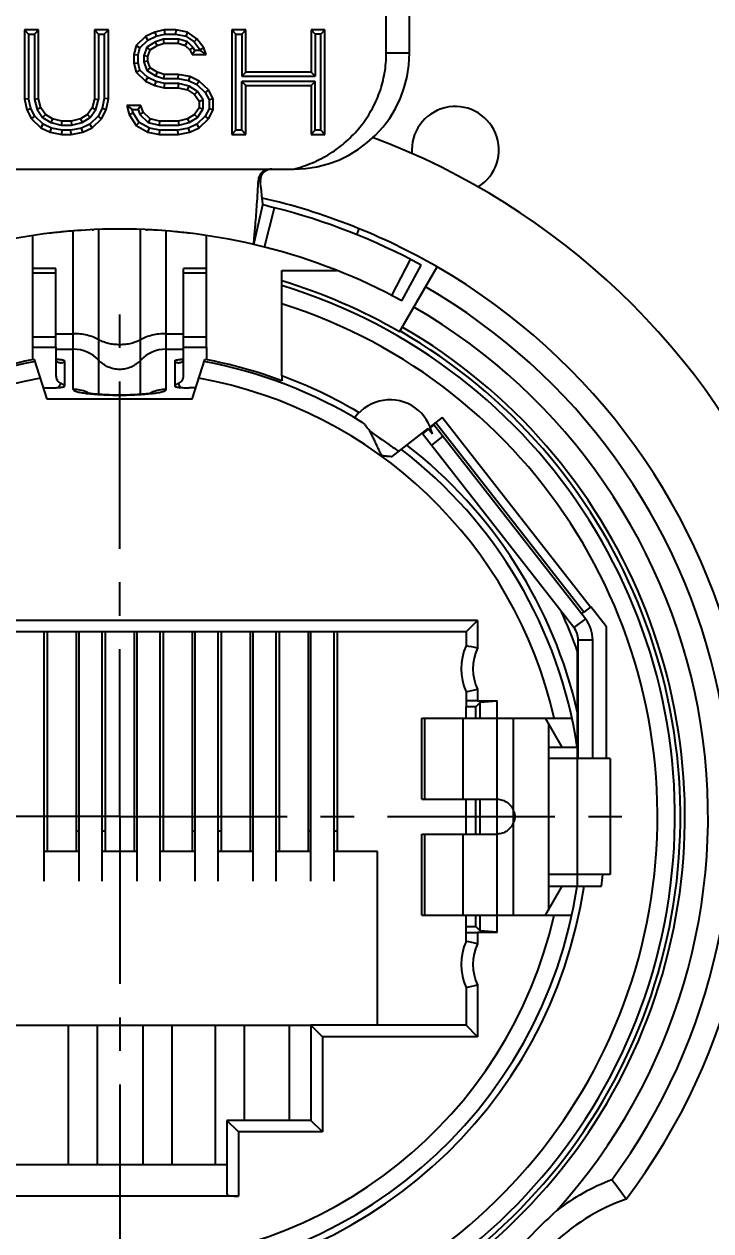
# Model space of a CAD drawing. Header units: millimetres. Extents: x 0 to 420, y 0 to 297.
# Drawn here: x 77.8 to 113.4, y 196.7 to 259.2 of the extents above; entities that cross this region are included whole.
import ezdxf

# ---------------------------------------------------------------- set-up
doc = ezdxf.new("R2010")
doc.units = ezdxf.units.MM
doc.header["$LTSCALE"] = 23.1
doc.linetypes.add('CENTER', pattern=[0.6, 0.375, -0.075, 0.075, -0.075])
doc.layers.get('0').update_dxf_attribs({"linetype": 'CONTINUOUS'})
for name, color, linetype in [('4171', 7, 'CONTINUOUS'), ('_03_2D_DRAWING_DIMENSION', 7, 'CONTINUOUS'), ('AUSFORMSCHRAEGEN', 7, 'CONTINUOUS'), ('BEZUGSACHSEN', 7, 'CONTINUOUS'), ('DEFAULT_1', 7, 'CENTER'), ('FASEN', 7, 'CONTINUOUS'), ('RUNDUNGEN', 7, 'CONTINUOUS')]:
    doc.layers.add(name, color=color, linetype=linetype)
doc.styles.get("Standard").update_dxf_attribs({"font": 'arialn.ttf'})
doc.dimstyles.new('DIMSTYLE_1', dxfattribs={"dimtxt": 3.5, "dimasz": 3.5, "dimexe": 1.5, "dimexo": 1, "dimgap": 0.875, "dimtad": 1, "dimlfac": 0.333333, "dimdsep": 46, "dimtxsty": 'STANDARD', "dimblk": '_FILLED', "dimblk1": '_FILLED', "dimblk2": '_FILLED', "dimcen": 0.09, "dimclrt": 7, "dimazin": 2, "dimtp": 0.2, "dimtm": 0.2, "dimtfac": 1, "dimtofl": 0, "dimtmove": 0, "dimatfit": 3, "dimldrblk": '_FILLED', "dimfxl": 1, "dimtolj": 1, "dimarcsym": 0})

# ---------------------------------------------------------------- blocks, each defined once
blk = doc.blocks.new('_FILLED')
at = {"color": 0, "linetype": 'BYBLOCK'}
blk.add_solid([(0, 0), (-1, 0.125), (-1, -0.125)], dxfattribs=at)
blk = doc.blocks.new('*D2')
at = {"layer": '_03_2D_DRAWING_DIMENSION', "color": 7}
for p, q in [((45.281, 248.841), (45.281, 279.349)), ((120.281, 189.441), (120.281, 279.349)), ((45.281, 277.849), (82.781, 277.849)), ((120.281, 277.849), (82.781, 277.849))]:
    blk.add_line(p, q, dxfattribs=at)
at = {"layer": '_03_2D_DRAWING_DIMENSION', "color": 7, "xscale": 3.5, "yscale": 3.5, "zscale": 3.5, "rotation": 180}
blk.add_blockref('_FILLED', (45.281, 277.849), dxfattribs=at)
at = {"layer": '_03_2D_DRAWING_DIMENSION', "color": 7, "xscale": 3.5, "yscale": 3.5, "zscale": 3.5}
blk.add_blockref('_FILLED', (120.281, 277.849), dxfattribs=at)
at = {"layer": '_03_2D_DRAWING_DIMENSION', "color": 7, "insert": (82.781, 282.224), "char_height": 3.5, "width": 21.308, "attachment_point": 2, "line_spacing_factor": 0.9}
blk.add_mtext('25{\\ftxt;\\W0.0001;\\H0.0001;\\~}{\\ftxt;\\W1.0;\\H3.5; }[0.984]', dxfattribs=at)

msp = doc.modelspace()

# ---------------------------------------------------------------- linework, layer by layer
at = {"color": 7}
for p, q in [((96.5808, 257.6493), (96.5808, 260.0979)), ((97.7808, 257.6493), (97.7808, 260.0979)), ((77.8554, 258.8493), (77.8554, 255.2876)), ((77.8554, 258.8493), (78.0655, 258.6393)), ((78.5787, 258.8493), (77.8554, 258.8493)), ((78.0655, 258.6393), (78.0655, 255.3094)), ((78.0655, 258.6393), (78.3686, 258.6393)), ((78.5787, 258.8493), (78.3686, 258.6393)), ((78.3686, 258.6393), (78.3686, 255.2605)), ((78.5787, 255.2876), (78.5787, 258.8493)), ((81.4718, 258.8493), (81.4718, 255.2876)), ((81.4718, 258.8493), (81.6819, 258.6393)), ((82.1951, 258.8493), (81.4718, 258.8493)), ((81.6819, 258.6393), (81.6819, 255.2605)), ((81.6819, 258.6393), (81.985, 258.6393)), ((82.1951, 258.8493), (81.985, 258.6393)), ((81.985, 258.6393), (81.985, 255.3094)), ((82.1951, 255.2876), (82.1951, 258.8493)), ((84.606, 258.7344), (84.1238, 258.5046)), ((85.0882, 258.8493), (84.606, 258.7344)), ((84.606, 258.7344), (84.6763, 258.5352)), ((84.6763, 258.5352), (85.1129, 258.6393)), ((85.0882, 258.8493), (85.1129, 258.6393)), ((85.6909, 258.8493), (85.0882, 258.8493)), ((85.1129, 258.6393), (85.6711, 258.6393)), ((85.6909, 258.8493), (85.6711, 258.6393)), ((85.6711, 258.6393), (86.209, 258.5367)), ((86.2936, 258.7344), (85.6909, 258.8493)), ((86.2936, 258.7344), (86.209, 258.5367)), ((86.7758, 258.3898), (86.2936, 258.7344)), ((88.584, 258.8493), (88.584, 253.4493)), ((88.584, 258.8493), (88.7941, 258.6393)), ((89.3073, 258.8493), (88.584, 258.8493)), ((88.7941, 253.6594), (88.7941, 258.6393)), ((88.7941, 258.6393), (89.0972, 258.6393)), ((89.3073, 258.8493), (89.0972, 258.6393)), ((89.0972, 258.6393), (89.0972, 256.4563)), ((89.3073, 256.6663), (89.3073, 258.8493)), ((92.6826, 258.8493), (92.6826, 256.6663)), ((92.6826, 258.8493), (92.8926, 258.6393)), ((93.4058, 258.8493), (92.6826, 258.8493)), ((92.8926, 258.6393), (92.8926, 256.4563)), ((93.1958, 258.6393), (92.8926, 258.6393)), ((93.4058, 258.8493), (93.1958, 258.6393)), ((93.1958, 253.6594), (93.1958, 258.6393)), ((93.4058, 253.4493), (93.4058, 258.8493)), ((83.6416, 258.0451), (83.5211, 257.5855)), ((84.1238, 258.5046), (83.6416, 258.0451)), ((83.6416, 258.0451), (83.8297, 257.9341)), ((83.7311, 257.5584), (83.8297, 257.9341)), ((83.8297, 257.9341), (84.2445, 258.3294)), ((84.1907, 257.9535), (84.0343, 257.5063)), ((84.1238, 258.5046), (84.2445, 258.3294)), ((84.6369, 258.237), (84.1907, 257.9535)), ((84.3649, 257.8153), (84.1907, 257.9535)), ((84.2445, 258.3294), (84.6763, 258.5352)), ((84.3649, 257.8153), (84.7265, 258.0451)), ((85.0556, 258.37), (84.6369, 258.237)), ((84.7265, 258.0451), (84.6369, 258.237)), ((84.7265, 258.0451), (85.0882, 258.16)), ((85.0882, 258.16), (85.0556, 258.37)), ((85.844, 258.37), (85.0556, 258.37)), ((85.0882, 258.16), (85.8114, 258.16)), ((85.8114, 258.16), (85.844, 258.37)), ((85.8114, 258.16), (86.1731, 258.0451)), ((86.2829, 258.2306), (85.844, 258.37)), ((86.1731, 258.0451), (86.2829, 258.2306)), ((86.1731, 258.0451), (86.4142, 257.8153)), ((86.209, 258.5367), (86.6293, 258.2363)), ((86.5841, 257.9435), (86.2829, 258.2306)), ((86.4142, 257.8153), (86.5841, 257.9435)), ((86.6617, 257.7956), (86.5841, 257.9435)), ((86.7758, 258.3898), (86.6293, 258.2363)), ((86.6293, 258.2363), (86.9507, 257.8278)), ((87.1375, 257.9302), (86.7758, 258.3898)), ((87.1375, 257.9302), (86.9507, 257.8278)), ((87.258, 257.5855), (87.1375, 257.9302)), ((83.5211, 257.5855), (83.5211, 257.1259)), ((83.5211, 257.5855), (83.7311, 257.5584)), ((83.7311, 257.153), (83.7311, 257.5584)), ((84.0343, 257.5063), (84.0343, 257.2051)), ((84.2443, 257.4706), (84.0343, 257.5063)), ((84.2443, 257.4706), (84.3649, 257.8153)), ((84.2443, 257.2408), (84.2443, 257.4706)), ((86.4142, 257.8153), (86.5347, 257.5855)), ((86.5347, 257.5855), (86.6617, 257.7956)), ((86.5347, 257.5855), (87.258, 257.5855)), ((86.962, 257.7956), (86.6617, 257.7956)), ((86.9507, 257.8278), (86.962, 257.7956)), ((87.258, 257.5855), (86.962, 257.7956)), ((97.7808, 257.6493), (96.5808, 257.6493)), ((83.5211, 257.1259), (83.7311, 257.153)), ((83.5211, 257.1259), (83.6416, 256.6663)), ((83.6416, 256.6663), (83.8297, 256.7773)), ((83.6416, 256.6663), (84.1238, 256.2068)), ((83.8297, 256.7773), (83.7311, 257.153)), ((84.2445, 256.382), (83.8297, 256.7773)), ((84.2443, 257.2408), (84.0343, 257.2051)), ((84.0343, 257.2051), (84.1907, 256.7579)), ((84.3649, 256.8961), (84.1907, 256.7579)), ((84.1907, 256.7579), (84.6369, 256.4744)), ((84.3649, 256.8961), (84.2443, 257.2408)), ((84.7265, 256.6663), (84.3649, 256.8961)), ((84.7265, 256.6663), (84.6369, 256.4744)), ((85.0882, 256.5515), (84.7265, 256.6663)), ((89.3073, 256.6663), (89.0972, 256.4563)), ((92.6826, 256.6663), (89.3073, 256.6663)), ((92.6826, 256.6663), (92.8926, 256.4563)), ((84.1238, 256.2068), (84.2445, 256.382)), ((84.1238, 256.2068), (84.606, 255.977)), ((84.6763, 256.1762), (84.2445, 256.382)), ((84.606, 255.977), (84.6763, 256.1762)), ((84.6369, 256.4744), (85.0556, 256.3414)), ((85.1129, 256.0722), (84.6763, 256.1762)), ((85.0882, 256.5515), (85.0556, 256.3414)), ((85.0556, 256.3414), (85.7916, 256.3414)), ((85.8114, 256.5515), (85.0882, 256.5515)), ((85.0882, 255.8621), (85.1129, 256.0722)), ((85.8361, 256.0722), (85.1129, 256.0722)), ((85.8114, 256.5515), (85.7916, 256.3414)), ((85.7916, 256.3414), (86.3482, 256.2353)), ((86.4142, 256.4366), (85.8114, 256.5515)), ((85.8114, 255.8621), (85.8361, 256.0722)), ((86.3766, 255.9434), (85.8361, 256.0722)), ((86.4142, 256.4366), (86.3482, 256.2353)), ((86.3482, 256.2353), (86.7757, 256.0316)), ((86.8964, 256.2068), (86.4142, 256.4366)), ((86.8964, 256.2068), (86.7757, 256.0316)), ((87.3785, 255.7472), (86.8964, 256.2068)), ((89.0972, 256.4563), (92.8926, 256.4563)), ((89.0972, 253.6594), (89.0972, 256.187)), ((89.3073, 255.977), (89.0972, 256.187)), ((92.8926, 256.187), (89.0972, 256.187)), ((92.6826, 255.977), (92.8926, 256.187)), ((92.8926, 253.6594), (92.8926, 256.187)), ((84.606, 255.977), (85.0882, 255.8621)), ((85.0882, 255.8621), (85.8114, 255.8621)), ((85.8114, 255.8621), (86.2936, 255.7472)), ((86.2936, 255.7472), (86.3766, 255.9434)), ((86.2936, 255.7472), (86.6553, 255.5174)), ((86.8033, 255.6722), (86.3766, 255.9434)), ((86.6553, 255.5174), (86.8033, 255.6722)), ((86.6553, 255.5174), (86.8964, 255.1727)), ((86.7757, 256.0316), (87.2086, 255.619)), ((87.1064, 255.2389), (86.8033, 255.6722)), ((87.3785, 255.7472), (87.2086, 255.619)), ((87.2086, 255.619), (87.4096, 255.2359)), ((87.6196, 255.2876), (87.3785, 255.7472)), ((89.3073, 253.4493), (89.3073, 255.977)), ((89.3073, 255.977), (92.6826, 255.977)), ((92.6826, 255.977), (92.6826, 253.4493)), ((77.8554, 255.2876), (78.0655, 255.3094)), ((77.8554, 255.2876), (77.976, 254.7132)), ((78.1755, 254.7849), (78.0655, 255.3094)), ((78.5787, 255.2876), (78.3686, 255.2605)), ((78.3686, 255.2605), (78.5056, 254.7384)), ((78.6992, 254.8281), (78.5056, 254.7384)), ((78.6992, 254.8281), (78.5787, 255.2876)), ((78.9403, 254.4834), (78.6992, 254.8281)), ((81.3512, 254.8281), (81.1102, 254.4834)), ((81.4718, 255.2876), (81.3512, 254.8281)), ((81.3512, 254.8281), (81.5449, 254.7384)), ((81.4718, 255.2876), (81.6819, 255.2605)), ((81.5449, 254.7384), (81.6819, 255.2605)), ((81.985, 255.3094), (81.8749, 254.7849)), ((82.1951, 255.2876), (81.985, 255.3094)), ((82.0745, 254.7132), (82.1951, 255.2876)), ((83.1594, 254.9429), (83.28, 254.4834)), ((83.1594, 254.9429), (83.4317, 254.7329)), ((83.8827, 254.9429), (83.1594, 254.9429)), ((83.8827, 254.9429), (83.7336, 254.7329)), ((84.0033, 254.5983), (83.8827, 254.9429)), ((86.8964, 254.8281), (86.6553, 254.4834)), ((86.8964, 255.1727), (87.1064, 255.2389)), ((86.8964, 255.1727), (86.8964, 254.8281)), ((86.8964, 254.8281), (87.1064, 254.7619)), ((87.1064, 254.7619), (87.1064, 255.2389)), ((87.6196, 255.2876), (87.4096, 255.2359)), ((87.4096, 255.2359), (87.4096, 254.7649)), ((87.6196, 254.7132), (87.6196, 255.2876)), ((77.976, 254.7132), (78.1755, 254.7849)), ((77.976, 254.7132), (78.2171, 254.2536)), ((78.387, 254.3818), (78.1755, 254.7849)), ((78.2171, 254.2536), (78.387, 254.3818)), ((78.2171, 254.2536), (78.6992, 253.794)), ((78.8199, 253.9692), (78.387, 254.3818)), ((78.5056, 254.7384), (78.7923, 254.3286)), ((78.9403, 254.4834), (78.7923, 254.3286)), ((78.7923, 254.3286), (79.219, 254.0574)), ((79.302, 254.2536), (78.9403, 254.4834)), ((79.302, 254.2536), (79.219, 254.0574)), ((79.7842, 254.1387), (79.302, 254.2536)), ((80.7485, 254.2536), (80.2663, 254.1387)), ((81.1102, 254.4834), (80.7485, 254.2536)), ((80.7485, 254.2536), (80.8315, 254.0574)), ((80.8315, 254.0574), (81.2582, 254.3286)), ((81.1102, 254.4834), (81.2582, 254.3286)), ((81.6635, 254.3818), (81.2306, 253.9692)), ((81.2582, 254.3286), (81.5449, 254.7384)), ((81.3512, 253.794), (81.8334, 254.2536)), ((81.8749, 254.7849), (81.6635, 254.3818)), ((81.8334, 254.2536), (81.6635, 254.3818)), ((81.8334, 254.2536), (82.0745, 254.7132)), ((82.0745, 254.7132), (81.8749, 254.7849)), ((83.28, 254.4834), (83.475, 254.5679)), ((83.28, 254.4834), (83.6416, 253.9089)), ((83.475, 254.5679), (83.4317, 254.7329)), ((83.4317, 254.7329), (83.7336, 254.7329)), ((83.7914, 254.0652), (83.475, 254.5679)), ((83.7336, 254.7329), (83.8217, 254.4811)), ((84.0033, 254.5983), (83.8217, 254.4811)), ((83.8217, 254.4811), (84.261, 254.0624)), ((84.3649, 254.2536), (84.0033, 254.5983)), ((84.3649, 254.2536), (84.261, 254.0624)), ((84.8471, 254.1387), (84.3649, 254.2536)), ((86.2936, 254.2536), (85.8114, 254.1387)), ((86.6553, 254.4834), (86.2936, 254.2536)), ((86.2936, 254.2536), (86.3766, 254.0574)), ((86.3766, 254.0574), (86.8033, 254.3286)), ((86.6553, 254.4834), (86.8033, 254.3286)), ((87.2086, 254.3818), (86.7757, 253.9692)), ((86.8033, 254.3286), (87.1064, 254.7619)), ((86.8964, 253.794), (87.3785, 254.2536)), ((87.4096, 254.7649), (87.2086, 254.3818)), ((87.3785, 254.2536), (87.2086, 254.3818)), ((87.3785, 254.2536), (87.6196, 254.7132)), ((87.6196, 254.7132), (87.4096, 254.7649)), ((78.6992, 253.794), (78.8199, 253.9692)), ((78.6992, 253.794), (79.1814, 253.5642)), ((79.2473, 253.7655), (78.8199, 253.9692)), ((79.1814, 253.5642), (79.2473, 253.7655)), ((79.1814, 253.5642), (79.7842, 253.4493)), ((79.219, 254.0574), (79.7595, 253.9286)), ((79.804, 253.6594), (79.2473, 253.7655)), ((79.7842, 254.1387), (79.7595, 253.9286)), ((79.7595, 253.9286), (80.291, 253.9286)), ((80.2663, 254.1387), (79.7842, 254.1387)), ((79.7842, 253.4493), (79.804, 253.6594)), ((80.2465, 253.6594), (79.804, 253.6594)), ((80.8031, 253.7655), (80.2465, 253.6594)), ((80.2663, 253.4493), (80.2465, 253.6594)), ((80.2663, 254.1387), (80.291, 253.9286)), ((80.2663, 253.4493), (80.8691, 253.5642)), ((80.291, 253.9286), (80.8315, 254.0574)), ((81.2306, 253.9692), (80.8031, 253.7655)), ((80.8691, 253.5642), (80.8031, 253.7655)), ((80.8691, 253.5642), (81.3512, 253.794)), ((81.3512, 253.794), (81.2306, 253.9692)), ((83.6416, 253.9089), (83.7914, 254.0652)), ((83.6416, 253.9089), (84.2443, 253.5642)), ((84.3182, 253.764), (83.7914, 254.0652)), ((84.2443, 253.5642), (84.3182, 253.764)), ((84.2443, 253.5642), (84.8471, 253.4493)), ((84.261, 254.0624), (84.8224, 253.9286)), ((84.8669, 253.6594), (84.3182, 253.764)), ((84.8471, 254.1387), (84.8224, 253.9286)), ((84.8224, 253.9286), (85.8361, 253.9286)), ((85.8114, 254.1387), (84.8471, 254.1387)), ((84.8471, 253.4493), (84.8669, 253.6594)), ((85.7916, 253.6594), (84.8669, 253.6594)), ((86.3482, 253.7655), (85.7916, 253.6594)), ((85.8114, 253.4493), (85.7916, 253.6594)), ((85.8114, 254.1387), (85.8361, 253.9286)), ((85.8114, 253.4493), (86.4142, 253.5642)), ((85.8361, 253.9286), (86.3766, 254.0574)), ((86.7757, 253.9692), (86.3482, 253.7655)), ((86.4142, 253.5642), (86.3482, 253.7655)), ((86.4142, 253.5642), (86.8964, 253.794)), ((86.8964, 253.794), (86.7757, 253.9692)), ((88.584, 253.4493), (88.7941, 253.6594)), ((89.0972, 253.6594), (88.7941, 253.6594)), ((89.3073, 253.4493), (89.0972, 253.6594)), ((92.6826, 253.4493), (92.8926, 253.6594)), ((93.1958, 253.6594), (92.8926, 253.6594)), ((93.4058, 253.4493), (93.1958, 253.6594)), ((79.7842, 253.4493), (80.2663, 253.4493)), ((84.8471, 253.4493), (85.8114, 253.4493)), ((88.584, 253.4493), (89.3073, 253.4493)), ((92.6826, 253.4493), (93.4058, 253.4493)), ((73.7808, 251.6493), (91.7808, 251.6493)), ((89.7164, 247.7493), (90.1923, 249.7947)), ((90.2772, 247.6133), (90.7975, 249.6478)), ((95.0483, 248.2546), (95.1693, 248.5516)), ((81.3628, 248.5128), (81.4313, 248.5159)), ((84.1304, 248.5159), (84.1989, 248.5128)), ((96.8722, 245.108), (97.8339, 246.9749)), ((97.3819, 244.8375), (98.3839, 246.683)), ((91.1808, 245.8624), (91.1808, 246.4106)), ((91.1808, 246.4106), (93.9972, 246.4106)), ((78.2808, 241.7845), (78.2808, 242.4328)), ((79.4808, 242.4328), (79.4808, 240.9585)), ((86.0808, 240.9585), (86.0808, 242.4328)), ((87.2808, 242.4328), (87.2808, 241.7845)), ((79.0308, 239.7413), (78.3801, 241.8052)), ((79.9308, 241.7159), (79.9308, 240.4205)), ((85.6308, 241.7159), (85.6308, 240.4205)), ((86.5308, 239.7413), (87.1816, 241.8052)), ((79.6299, 240.3474), (79.7333, 240.5572)), ((85.9317, 240.3474), (85.8284, 240.5572)), ((91.1808, 240.9433), (91.1808, 240.6976)), ((86.5308, 239.7413), (79.0308, 239.7413)), ((96.8846, 236.7745), (98.745, 238.2279)), ((98.4247, 237.9777), (98.4438, 237.9532)), ((98.7641, 238.2034), (98.4492, 237.9574)), ((106.2891, 227.9229), (98.4492, 237.9574)), ((98.745, 238.2279), (98.962, 237.9502)), ((99.0403, 238.4191), (98.8589, 238.2774)), ((106.8801, 228.3846), (99.0403, 238.4191)), ((99.502, 237.8281), (98.911, 237.3664)), ((106.6861, 228.6329), (106.7989, 228.7211)), ((107.973, 227.9603), (107.1589, 229.0023)), ((106.8801, 228.3846), (106.2891, 227.9229)), ((107.973, 221.1413), (107.973, 227.9603)), ((78.8808, 214.8064), (78.8808, 227.6963)), ((79.0308, 227.6963), (79.0308, 216.3413)), ((80.5308, 227.6963), (80.5308, 216.3413)), ((80.6808, 214.8064), (80.6808, 227.6963)), ((81.8808, 214.8064), (81.8808, 227.6963)), ((82.0308, 227.6963), (82.0308, 216.3413)), ((83.5308, 227.6963), (83.5308, 216.3413)), ((83.6808, 214.8064), (83.6808, 227.6963)), ((84.8808, 214.8064), (84.8808, 227.6963)), ((85.0308, 227.6963), (85.0308, 216.3413)), ((86.5308, 227.6963), (86.5308, 216.3413)), ((86.6808, 214.8064), (86.6808, 227.6963)), ((87.8808, 214.8064), (87.8808, 227.6963)), ((88.0308, 227.6963), (88.0308, 216.3413)), ((89.5308, 227.6963), (89.5308, 216.3413)), ((89.6808, 214.8064), (89.6808, 227.6963)), ((90.8808, 214.8064), (90.8808, 227.6963)), ((91.0308, 227.6963), (91.0308, 216.3413)), ((92.5308, 227.6963), (92.5308, 216.3413)), ((92.6808, 214.8064), (92.6808, 227.6963)), ((93.8808, 214.8064), (93.8808, 227.6963)), ((94.0308, 227.6963), (94.0308, 216.3413)), ((107.2617, 227.2764), (106.5117, 227.2764)), ((106.5117, 221.1413), (106.5117, 227.2764)), ((107.2617, 221.1413), (107.2617, 227.2764)), ((106.4808, 221.1413), (106.4808, 226.6827)), ((101.4421, 224.0526), (101.2167, 223.8271)), ((102.3116, 224.123), (101.4421, 224.0526)), ((101.4421, 223.2413), (101.4421, 224.0526)), ((102.3116, 212.1413), (102.3116, 224.1413)), ((98.4117, 223.2413), (106.186, 223.2413)), ((98.4117, 219.0413), (98.4117, 223.2413)), ((98.58, 219.0413), (98.58, 223.2413)), ((100.5521, 219.0413), (100.5521, 223.2413)), ((103.1667, 213.0413), (103.1667, 223.2413)), ((105.6827, 221.7413), (104.8167, 223.2413)), ((104.9667, 222.9815), (104.9667, 213.3011)), ((104.9667, 221.7413), (106.4645, 221.7413)), ((108.1615, 221.1413), (104.9892, 221.1413)), ((106.4761, 215.1413), (106.4761, 221.1413)), ((108.1617, 221.1413), (108.1617, 215.1413)), ((98.4117, 219.0413), (102.3117, 219.0413)), ((101.4421, 217.2413), (101.4421, 219.0413)), ((80.6808, 217.3913), (80.5308, 217.3913)), ((82.0308, 217.3913), (81.8808, 217.3913)), ((86.6808, 217.3913), (86.5308, 217.3913)), ((88.0308, 217.3913), (87.8808, 217.3913)), ((92.6808, 217.3913), (92.5308, 217.3913)), ((94.0308, 217.3913), (93.8808, 217.3913)), ((98.4117, 217.2413), (102.3117, 217.2413)), ((98.4117, 213.0413), (98.4117, 217.2413)), ((98.58, 213.0413), (98.58, 217.2413)), ((100.5521, 213.0413), (100.5521, 217.2413)), ((80.6808, 216.3413), (78.8808, 216.3413)), ((83.6808, 216.3413), (81.8808, 216.3413)), ((86.6808, 216.3413), (84.8808, 216.3413)), ((89.6808, 216.3413), (87.8808, 216.3413)), ((92.6808, 216.3413), (90.8808, 216.3413)), ((96.1308, 216.3413), (93.8808, 216.3413)), ((96.1308, 207.3413), (96.1308, 216.3413)), ((108.1615, 215.1413), (104.9892, 215.1413)), ((106.4808, 214.5413), (106.4808, 215.1413)), ((104.8167, 213.0413), (105.6827, 214.5413)), ((104.9667, 214.5413), (106.4645, 214.5413)), ((106.4808, 214.5413), (107.7145, 214.5413)), ((98.4117, 213.0413), (106.1874, 213.0413)), ((101.4421, 212.23), (101.4421, 213.0413)), ((101.4421, 212.23), (101.2167, 212.4555)), ((102.3116, 212.1596), (101.4421, 212.23)), ((72.8808, 207.3413), (92.6808, 207.3413)), ((80.1258, 200.1413), (80.1258, 207.3413)), ((81.6258, 200.1413), (81.6258, 207.3413)), ((83.9808, 207.3413), (83.9808, 200.1413)), ((85.4808, 207.3413), (85.4808, 200.1413)), ((87.7458, 200.1413), (87.7458, 207.3413)), ((89.2458, 202.4213), (89.2458, 207.3413)), ((91.5558, 207.3413), (91.5558, 202.4213)), ((77.2308, 200.1413), (88.3308, 200.1413))]:
    msp.add_line(p, q, dxfattribs=at)
for centre, radius, start, end in [((91.7808, 257.6493), 6, 270, 360), ((82.7808, 218.1413), 37.5, 23.073918, 69.568213), ((90.5556, 251.0501), 0.5993, 89.982121, 177.59648), ((82.7808, 218.1413), 32.85, 60, 77.028951), ((82.7836, 217.9568), 32.6885, 75.80872, 76.900191), ((82.7808, 217.9457), 32.7, 61.5, 75.808912), ((82.7808, 217.9457), 30.6, 76.9, 103.1), ((82.7874, 217.8832), 30.6627, 95.24599, 96.819093), ((82.7777, 217.985), 30.5606, 94.091954, 95.245461), ((82.7807, 217.947), 30.5986, 93.66394, 94.092495), ((82.7808, 217.945), 30.6006, 86.337154, 87.343908), ((82.7724, 217.8646), 30.6815, 83.181359, 84.766614), ((82.7561, 217.8437), 30.7049, 75.82136, 76.898154), ((82.7808, 217.9457), 30.6, 61.5, 75.819514), ((82.7808, 218.1413), 28.9659, 60, 73.14225), ((82.7808, 218.1413), 23.9543, 100.50119, 121.628401), ((82.7808, 218.1413), 24.0696, 100.534872, 110.425416), ((79.253, 237.4844), 4.3213, 85.978124, 86.9484), ((86.3244, 237.2169), 4.5893, 93.079936, 93.548989), ((82.7808, 218.1413), 23.9543, 58.394322, 79.49881), ((82.7808, 218.1413), 24.0696, 69.574584, 79.465128), ((82.7808, 218.1413), 23.0544, 100.226531, 167.219531), ((82.7808, 218.1413), 23.0544, 12.780469, 79.773469), ((82.7808, 218.1413), 24.3, 59.341821, 69.776749), ((96.7658, 237.4608), 2.25, 12.562203, 54.1), ((292.5446, 518.28), 342.4101, 234.910978, 235.116705), ((218.0686, 411.4793), 212.2062, 235.120482, 235.28761), ((82.7808, 218.1413), 24.3, 12.758978, 52.294949), ((82.7808, 218.1413), 23.9543, 8.642993, 52.505708), ((82.7808, 218.1413), 25.1922, 19.819055, 24.934599), ((105.4617, 227.2764), 1.8, 0, 38), ((105.4617, 227.2764), 1.05, 0, 38), ((82.7808, 218.1413), 25.1922, 351.784215, 353.160712), ((82.7808, 218.1413), 24.3, 192.75874, 351.480376), ((82.7808, 218.1413), 23.9543, 188.642993, 351.357007), ((82.7808, 218.1413), 23.0544, 192.780469, 347.219531)]:
    msp.add_arc(centre, radius, start, end, dxfattribs=at)
for points, knots in [([(91.7808, 251.6493), (92.1147, 251.7347), (92.7705, 251.9564), (93.6899, 252.4375), (94.3831, 252.9559), (94.8808, 253.4338), (95.3373, 253.9511), (95.8247, 254.6664), (96.1846, 255.4537), (96.3888, 256.1127), (96.5361, 256.7866), (96.5808, 257.3049), (96.5808, 257.6493)], [0, 0, 0, 0, 0.1249972, 0.2499921, 0.3749801, 0.43752, 0.5000565, 0.6250136, 0.7499688, 0.8125058, 0.8750413, 1, 1, 1, 1]), ([(89.7164, 247.7493), (89.7248, 247.8388), (89.7556, 248.1739), (89.8142, 248.8654), (89.8928, 249.8841), (89.9395, 250.6579), (89.9569, 251.0752)], [0, 0, 0, 0, 0.0808502, 0.3027427, 0.6242684, 1, 1, 1, 1]), ([(89.9569, 251.0752), (89.9628, 251.0692), (89.9776, 251.0562), (90.0011, 251.0395), (90.0301, 251.0237), (90.0507, 251.0163), (90.0627, 251.0128)], [0, 0, 0, 0, 0.2034602, 0.4742287, 0.6957724, 1, 1, 1, 1]), ([(90.6554, 251.6493), (90.5737, 251.6493), (90.4085, 251.6158), (90.2023, 251.4723), (90.0727, 251.2584), (90.0545, 251.0923), (90.0627, 251.0128)], [0, 0, 0, 0, 0.2517519, 0.5032985, 0.7536157, 1, 1, 1, 1]), ([(90.1923, 249.7947), (90.1888, 249.8267), (90.1756, 249.9472), (90.1489, 250.1977), (90.1091, 250.5717), (90.0788, 250.8572), (90.0627, 251.0128)], [0, 0, 0, 0, 0.0790025, 0.296799, 0.6169894, 1, 1, 1, 1]), ([(79.4808, 241.8088), (79.4808, 241.794), (79.486, 241.7635), (79.5085, 241.7215), (79.5447, 241.6852), (79.5931, 241.6564), (79.6524, 241.6375), (79.7201, 241.6298), (79.7947, 241.6352), (79.8452, 241.6474), (79.8711, 241.6552)], [0, 0, 0, 0, 0.0925527, 0.188539, 0.2927891, 0.4082123, 0.5364961, 0.6776881, 0.8308491, 1, 1, 1, 1]), ([(79.9308, 241.7159), (79.9308, 241.7204), (79.9256, 241.7277), (79.9159, 241.7344), (79.9045, 241.7402), (79.8902, 241.7458), (79.8654, 241.7537), (79.827, 241.7628), (79.7728, 241.7725), (79.7084, 241.7813), (79.6351, 241.789), (79.5833, 241.7932), (79.5561, 241.7951)], [0, 0, 0, 0, 0.0346412, 0.0600598, 0.0922195, 0.131502, 0.1779863, 0.2922691, 0.4339719, 0.6009758, 0.7907182, 1, 1, 1, 1]), ([(79.8711, 241.6552), (79.8811, 241.6582), (79.898, 241.6659), (79.9171, 241.6817), (79.9283, 241.6984), (79.9305, 241.7104), (79.9308, 241.7159)], [0, 0, 0, 0, 0.3461694, 0.6057909, 0.8159742, 1, 1, 1, 1]), ([(86.0404, 241.7974), (86.0109, 241.7955), (85.9546, 241.7915), (85.8749, 241.7838), (85.8046, 241.7749), (85.7451, 241.7649), (85.703, 241.7555), (85.6756, 241.7472), (85.6599, 241.7414), (85.6474, 241.7353), (85.6368, 241.7284), (85.6308, 241.7207), (85.6308, 241.7159)], [0, 0, 0, 0, 0.2081252, 0.397589, 0.5650664, 0.7074704, 0.822488, 0.8692629, 0.9087124, 0.9409132, 0.9662188, 1, 1, 1, 1]), ([(85.6308, 241.7159), (85.6312, 241.7104), (85.6334, 241.6984), (85.6446, 241.6817), (85.6637, 241.6659), (85.6806, 241.6582), (85.6906, 241.6552)], [0, 0, 0, 0, 0.1840262, 0.3942073, 0.6538286, 1, 1, 1, 1]), ([(85.6906, 241.6552), (85.7168, 241.6474), (85.7676, 241.6355), (85.8421, 241.6299), (85.9095, 241.6375), (85.9682, 241.6569), (86.0166, 241.6853), (86.0532, 241.7207), (86.0761, 241.7628), (86.0808, 241.7936), (86.0808, 241.8088)], [0, 0, 0, 0, 0.1706388, 0.3240346, 0.4633112, 0.5909368, 0.7066394, 0.8099063, 0.9048218, 1, 1, 1, 1]), ([(79.4808, 240.9585), (79.4808, 240.9171), (79.4926, 240.8338), (79.5442, 240.7188), (79.6257, 240.6224), (79.6958, 240.5754), (79.7333, 240.5572)], [0, 0, 0, 0, 0.2494337, 0.499142, 0.7493148, 1, 1, 1, 1]), ([(79.9308, 240.4205), (79.9293, 240.4245), (79.9277, 240.433), (79.9237, 240.4465), (79.913, 240.4592), (79.8976, 240.4721), (79.8761, 240.4866), (79.8454, 240.5035), (79.8111, 240.52), (79.7722, 240.5386), (79.7475, 240.5502), (79.7333, 240.5572)], [0, 0, 0, 0, 0.0515194, 0.1042921, 0.1678553, 0.2477887, 0.3480206, 0.4798475, 0.6704423, 0.8083824, 1, 1, 1, 1]), ([(85.8284, 240.5572), (85.8142, 240.5502), (85.7895, 240.5386), (85.7507, 240.5201), (85.7163, 240.5035), (85.6856, 240.4866), (85.6641, 240.4721), (85.6487, 240.4592), (85.638, 240.4465), (85.634, 240.433), (85.6324, 240.4245), (85.6308, 240.4205)], [0, 0, 0, 0, 0.1915942, 0.329322, 0.5200622, 0.6519319, 0.7521812, 0.8321293, 0.8956942, 0.9484769, 1, 1, 1, 1]), ([(85.8284, 240.5572), (85.8659, 240.5754), (85.936, 240.6224), (86.0175, 240.7188), (86.0691, 240.8338), (86.0808, 240.9171), (86.0808, 240.9585)], [0, 0, 0, 0, 0.2506853, 0.500858, 0.7505663, 1, 1, 1, 1]), ([(95.3346, 238.5426), (95.3702, 238.5202), (95.4395, 238.4637), (95.5702, 238.3184), (95.6547, 238.1899), (95.7106, 238.0996)], [0, 0, 0, 0, 0.2154692, 0.4550161, 1, 1, 1, 1]), ([(95.7106, 238.0996), (95.7489, 238.0357), (95.8231, 237.9021), (95.9275, 237.6932), (96.0116, 237.5116), (96.0782, 237.3623), (96.1279, 237.2482), (96.1694, 237.1526), (96.203, 237.076), (96.2284, 237.0185), (96.2557, 236.9611), (96.2853, 236.905), (96.3259, 236.8545), (96.3858, 236.829), (96.4485, 236.8193), (96.5118, 236.8111), (96.5743, 236.8045), (96.6575, 236.7965), (96.7613, 236.7871), (96.8442, 236.7792), (96.8855, 236.7752)], [0, 0, 0, 0, 0.1142629, 0.2341993, 0.3581999, 0.4213149, 0.4849356, 0.5490868, 0.5812194, 0.6131808, 0.6454951, 0.6786858, 0.7107172, 0.7423903, 0.7755997, 0.8082017, 0.8401489, 0.8721608, 0.9363542, 1, 1, 1, 1]), ([(102.3117, 219.0413), (102.3588, 219.0411), (102.4528, 219.0339), (102.6353, 218.9904), (102.8472, 218.8839), (103.0157, 218.7174), (103.1149, 218.559), (103.1515, 218.4728), (103.1667, 218.4286)], [0, 0, 0, 0, 0.1262979, 0.2511163, 0.501019, 0.7505008, 0.8746871, 1, 1, 1, 1]), ([(103.1691, 218.4297), (103.1906, 218.3843), (103.2239, 218.2898), (103.2411, 218.1413), (103.2239, 217.9927), (103.1906, 217.8983), (103.1691, 217.8529)], [0, 0, 0, 0, 0.2529979, 0.5, 0.7470021, 1, 1, 1, 1]), ([(103.1667, 217.854), (103.1515, 217.8098), (103.1149, 217.7236), (103.0157, 217.5652), (102.8472, 217.3986), (102.6353, 217.2922), (102.4528, 217.2487), (102.3588, 217.2415), (102.3117, 217.2413)], [0, 0, 0, 0, 0.1253129, 0.249499, 0.4989803, 0.7488829, 0.8737015, 1, 1, 1, 1])]:
    msp.add_open_spline(points, degree=3, knots=knots, dxfattribs=at)
msp.add_open_spline([(103.1683, 218.429), (103.194, 218.3357), (103.2196, 218.1413), (103.194, 217.9469), (103.1683, 217.8536)], degree=3, dxfattribs=at)
at = {"layer": '4171', "color": 7}
for p, q in [((80.3808, 240.2486), (80.3808, 248.4398)), ((81.7028, 240.0046), (81.7028, 248.5243)), ((83.8589, 240.0048), (83.8589, 248.5243)), ((85.1808, 240.2486), (85.1808, 248.4398)), ((78.2808, 242.4328), (78.2808, 246.5)), ((79.4808, 246.4999), (78.2808, 246.4999)), ((78.2808, 246.2893), (79.4808, 246.2893)), ((79.4808, 242.4328), (79.4808, 246.4998)), ((87.2808, 246.4999), (86.0808, 246.4999)), ((86.0808, 242.4328), (86.0808, 246.4998)), ((86.0808, 246.2893), (87.2808, 246.2893)), ((87.2808, 242.4328), (87.2808, 246.5)), ((78.2808, 242.9656), (79.4808, 242.9656)), ((79.4808, 243.1333), (80.3808, 243.1333)), ((85.1808, 243.1333), (86.0808, 243.1333)), ((86.0808, 242.9656), (87.2808, 242.9656)), ((78.2808, 242.4328), (79.4808, 242.4328)), ((79.4808, 242.3271), (80.3808, 242.3271)), ((85.1808, 242.3271), (86.0808, 242.3271)), ((86.0808, 242.4328), (87.2808, 242.4328)), ((78.8808, 240.3291), (79.1808, 240.3291)), ((86.6808, 240.3291), (86.3808, 240.3291))]:
    msp.add_line(p, q, dxfattribs=at)
for centre, radius, start, end in [((80.3823, 240.521), 1.806, 43.015258, 90.047422), ((85.1794, 240.521), 1.806, 89.952579, 136.984743), ((80.381, 238.4368), 1.8118, 67.58121, 90.004274), ((81.9241, 246.9381), 6.9473, 262.803983, 263.052818), ((80.3836, 238.4437), 1.8044, 63.607105, 67.574977), ((85.1786, 238.4427), 1.8055, 113.930321, 116.409338), ((85.1776, 238.4447), 1.8033, 113.472382, 113.929874), ((85.1807, 238.437), 1.8116, 89.994576, 113.463569), ((83.603, 247.2211), 7.2325, 276.816414, 276.947972), ((86.6808, 235.458), 4.8711, 89.584174, 89.999683)]:
    msp.add_arc(centre, radius, start, end, dxfattribs=at)
for points, knots in [([(81.7028, 242.8183), (81.6143, 242.8705), (81.4183, 242.9624), (81.0972, 243.0598), (80.7465, 243.1198), (80.5039, 243.1333), (80.3808, 243.1333)], [0, 0, 0, 0, 0.2245584, 0.470294, 0.7312691, 1, 1, 1, 1]), ([(85.1808, 243.1333), (85.0578, 243.1333), (84.8152, 243.1198), (84.4645, 243.0598), (84.1434, 242.9624), (83.9474, 242.8705), (83.8589, 242.8183)], [0, 0, 0, 0, 0.2687309, 0.529706, 0.7754416, 1, 1, 1, 1]), ([(83.8589, 242.8183), (83.7867, 242.7757), (83.6269, 242.7008), (83.365, 242.6214), (83.079, 242.5724), (82.7808, 242.5558), (82.4827, 242.5724), (82.1967, 242.6214), (81.9348, 242.7008), (81.775, 242.7757), (81.7028, 242.8183)], [0, 0, 0, 0, 0.1122743, 0.2351701, 0.3655861, 0.5, 0.6344139, 0.7648299, 0.8877257, 1, 1, 1, 1]), ([(83.8589, 241.753), (83.7905, 241.6796), (83.6379, 241.5463), (83.3733, 241.3975), (83.0834, 241.3056), (82.7808, 241.2745), (82.4783, 241.3056), (82.1884, 241.3975), (81.9238, 241.5463), (81.7712, 241.6796), (81.7028, 241.753)], [0, 0, 0, 0, 0.1247335, 0.2497513, 0.3748215, 0.5, 0.6251785, 0.7502487, 0.8752665, 1, 1, 1, 1]), ([(79.1808, 240.3291), (79.2766, 240.3291), (79.4156, 240.3322), (79.5924, 240.3434), (79.6899, 240.3528), (79.7588, 240.362), (79.8026, 240.3691), (79.8404, 240.3767), (79.8717, 240.3845), (79.897, 240.3929), (79.917, 240.4019), (79.9308, 240.4128), (79.9308, 240.4205)], [0, 0, 0, 0, 0.3749845, 0.5446518, 0.6938388, 0.758968, 0.8170005, 0.8674311, 0.9098634, 0.9440837, 0.9700582, 1, 1, 1, 1]), ([(80.3808, 240.2486), (80.3808, 240.2438), (80.383, 240.2336), (80.3921, 240.2192), (80.4064, 240.2053), (80.435, 240.1853), (80.4851, 240.1619), (80.5613, 240.1362), (80.6577, 240.1113), (80.7734, 240.0875), (80.9076, 240.065), (81.0032, 240.0519), (81.0539, 240.0455)], [0, 0, 0, 0, 0.0197515, 0.042245, 0.0693503, 0.1021298, 0.186669, 0.2978201, 0.4356492, 0.5994833, 0.7880865, 1, 1, 1, 1]), ([(81.0601, 240.0801), (81.0591, 240.0802), (81.068, 240.0784), (81.0721, 240.0773), (81.089, 240.0739), (81.1161, 240.0687), (81.163, 240.0608), (81.2286, 240.0512), (81.3075, 240.041), (81.397, 240.0309), (81.496, 240.0211), (81.6032, 240.0119), (81.7174, 240.0033), (81.8811, 239.9928), (82.0969, 239.9822), (82.3657, 239.9736), (82.6432, 239.9693), (82.9235, 239.9693), (83.2009, 239.9738), (83.4695, 239.9824), (83.7232, 239.995), (83.9555, 240.011), (84.1587, 240.0296), (84.3229, 240.0492), (84.4182, 240.0638), (84.4572, 240.071)], [0, 0, 0, 0, 0.0008987, 0.003602, 0.0079419, 0.0137505, 0.0291792, 0.0489958, 0.072466, 0.0990758, 0.1283864, 0.1600427, 0.1937488, 0.2292201, 0.3044896, 0.3839927, 0.4659934, 0.548807, 0.6307781, 0.7102166, 0.7853817, 0.8544208, 0.9152138, 0.9650658, 1, 1, 1, 1]), ([(81.0838, 240.0418), (81.2039, 240.0271), (81.4615, 240.0021), (81.8684, 239.9761), (82.31, 239.9599), (82.7694, 239.9543), (83.2292, 239.9594), (83.6721, 239.9751), (84.0811, 240.0006), (84.3403, 240.0253), (84.4614, 240.0398)], [0, 0, 0, 0, 0.107307, 0.229326, 0.3615415, 0.4990249, 0.6366365, 0.7692313, 0.891866, 1, 1, 1, 1]), ([(84.4779, 240.0418), (84.5307, 240.0482), (84.6304, 240.0615), (84.7704, 240.0842), (84.8913, 240.1084), (84.992, 240.1337), (85.0717, 240.1599), (85.1242, 240.1838), (85.1541, 240.2043), (85.1691, 240.2185), (85.1785, 240.2332), (85.1808, 240.2437), (85.1808, 240.2486)], [0, 0, 0, 0, 0.2119486, 0.4007488, 0.5648432, 0.7029293, 0.8142359, 0.8987608, 0.9314364, 0.958358, 0.9805826, 1, 1, 1, 1]), ([(85.6308, 240.4205), (85.6308, 240.4128), (85.6447, 240.4019), (85.6647, 240.3929), (85.69, 240.3845), (85.7213, 240.3767), (85.7591, 240.3691), (85.8029, 240.362), (85.8718, 240.3528), (85.9693, 240.3434), (86.1461, 240.3322), (86.2851, 240.3291), (86.3808, 240.3291)], [0, 0, 0, 0, 0.0299418, 0.0559163, 0.0901366, 0.1325689, 0.1829995, 0.241032, 0.3061612, 0.4553482, 0.6250155, 1, 1, 1, 1])]:
    msp.add_open_spline(points, degree=3, knots=knots, dxfattribs=at)
at = {"layer": 'AUSFORMSCHRAEGEN', "color": 7}
for p, q in [((101.2167, 223.8271), (100.7058, 223.8271)), ((100.7058, 223.2413), (100.7058, 223.8271)), ((101.2167, 223.2413), (101.2167, 223.8271)), ((100.7058, 217.2413), (100.7058, 219.0413)), ((101.2167, 217.2413), (101.2167, 219.0413)), ((100.7058, 212.4555), (100.7058, 213.0413)), ((101.2167, 212.4555), (101.2167, 213.0413)), ((100.7058, 212.4555), (101.2167, 212.4555))]:
    msp.add_line(p, q, dxfattribs=at)
at = {"layer": 'BEZUGSACHSEN', "color": 7}
for centre, start, end in [((100.1508, 252.6413), 301.791087, 184.760391), ((96.7658, 237.4608), 54.1, 143.82913)]:
    msp.add_arc(centre, 2.25, start, end, dxfattribs=at)
msp.add_open_spline([(94.9518, 238.787), (94.9515, 238.7865), (94.9542, 238.7845), (94.9572, 238.7817), (94.9648, 238.7765), (94.9746, 238.7698), (94.988, 238.761), (95.0046, 238.7502), (95.0245, 238.7376), (95.0573, 238.7168), (95.1057, 238.6864), (95.1724, 238.6446), (95.25, 238.5959), (95.3053, 238.5611), (95.3346, 238.5426)], degree=3, knots=[0, 0, 0, 0, 0.003891, 0.0149851, 0.033766, 0.0605315, 0.0955575, 0.1390862, 0.1910571, 0.251225, 0.3951574, 0.5689204, 0.7709545, 1, 1, 1, 1], dxfattribs=at)
at = {"layer": 'DEFAULT_1', "color": 7}
for q in [(82.7808, 245.4413), (55.4808, 218.1413), (82.7808, 190.8413), (110.0808, 218.1413)]:
    msp.add_line((82.7808, 218.1413), q, dxfattribs=at)
at = {"layer": 'FASEN', "color": 7}
for p, q in [((99.4751, 238.7984), (98.8463, 238.3071)), ((107.1401, 228.9876), (99.4751, 238.7984)), ((106.7989, 228.7211), (99.1339, 238.5318)), ((107.1589, 229.0023), (106.7989, 228.7211))]:
    msp.add_line(p, q, dxfattribs=at)
at = {"layer": 'RUNDUNGEN', "color": 7}
for p, q in [((78.2808, 246.5), (78.2808, 248.2073)), ((87.2808, 246.5), (87.2808, 248.2073)), ((97.2638, 243.2265), (99.2058, 246.5902)), ((91.1808, 240.9433), (91.1808, 245.8624)), ((101.3058, 228.2963), (64.2558, 228.2963)), ((101.3058, 228.2963), (100.7058, 227.6963)), ((101.3058, 228.2963), (101.3058, 226.8528)), ((100.7058, 227.6963), (64.8558, 227.6963)), ((100.7058, 227.6963), (100.7058, 226.9845)), ((100.7058, 224.5981), (100.7058, 223.8271)), ((101.3058, 224.7298), (101.3058, 224.1413)), ((101.3058, 224.1413), (102.3116, 224.1413)), ((100.7058, 211.6845), (100.7058, 212.4555)), ((102.3116, 212.1413), (101.3058, 212.1413)), ((101.3058, 212.1413), (101.3058, 211.5528)), ((100.7058, 209.2981), (100.7058, 207.3413)), ((101.3058, 209.4298), (101.3058, 206.7413)), ((100.7058, 207.3413), (92.6808, 207.3413)), ((92.6808, 207.3413), (92.6808, 202.4213)), ((93.2808, 206.7413), (92.6808, 207.3413)), ((101.3058, 206.7413), (100.7058, 207.3413)), ((101.3058, 206.7413), (93.2808, 206.7413)), ((93.2808, 206.7413), (93.2808, 201.8213)), ((92.6808, 202.4213), (88.3308, 202.4213)), ((88.3308, 202.4213), (88.3308, 198.5813)), ((88.9308, 201.8213), (88.3308, 202.4213)), ((93.2808, 201.8213), (92.6808, 202.4213)), ((93.2808, 201.8213), (88.9308, 201.8213)), ((88.9308, 201.8213), (88.9308, 198.497)), ((88.9308, 198.497), (76.6308, 198.497))]:
    msp.add_line(p, q, dxfattribs=at)
for centre, radius, start, end in [((82.7808, 218.1413), 32.85, 322.945004, 60), ((82.7808, 218.1413), 28.7328, 106.998637, 73.001363), ((82.7808, 218.1413), 31.65, 323.575369, 60), ((82.7808, 218.1413), 27.8328, 107.565378, 72.434625), ((82.7808, 218.1413), 30.45, 317.966239, 60), ((82.7808, 218.1413), 29.25, 120, 60), ((82.7808, 218.1413), 29.0183, 120, 60), ((82.7808, 218.1413), 32.85, 142.945004, 307.054996), ((82.7808, 218.1413), 30.45, 137.977928, 312.028894), ((82.7808, 218.1413), 31.65, 143.575369, 306.424631), ((103.4583, 225.7913), 3, 156.563293, 203.436707), ((95.6923, 202.716), 24.781, 76.907425, 78.327753), ((103.4583, 225.7913), 2.4, 153.750293, 206.249707), ((95.6923, 248.8666), 24.781, 281.672247, 283.092575), ((103.4583, 210.4913), 3, 156.563293, 203.436707), ((95.6923, 187.416), 24.781, 76.907425, 78.327753), ((103.4583, 210.4913), 2.4, 153.750293, 206.249707), ((95.6923, 233.5666), 24.781, 281.672247, 283.092575), ((112.4808, 188.4413), 11.7, 111.211453, 127.259541), ((61.7794, 163.8195), 58.4946, 36.175421, 37.401137), ((112.4808, 188.4413), 10.5, 109.377554, 160.622446), ((131.0716, 169.8506), 37.9172, 132.614513, 137.385487)]:
    msp.add_arc(centre, radius, start, end, dxfattribs=at)
for centre, ratio, start_param, end_param in [((101.3058, 224.1308), 0.0174551, 1.5707963, 3.1415927), ((101.3058, 212.1518), 0.0174551, -3.1415927, -1.5707963), ((88.9308, 198.5813), 0.1405408, 3.1415927, 4.712389)]:
    msp.add_ellipse(centre, major_axis=(0.6, 0), ratio=ratio, start_param=start_param, end_param=end_param, dxfattribs=at)

# ---------------------------------------------------------------- dimensions: what is measured, and where the dimension line sits
at = {"layer": '_03_2D_DRAWING_DIMENSION', "color": 7}
dim = msp.add_linear_dim(base=(120.2808, 277.8493), p1=(45.2808, 247.8413), p2=(120.2808, 188.4413), dimstyle='DIMSTYLE_1', dxfattribs=at)
dim.commit()
dim.dimension.update_dxf_attribs({"geometry": '*D2', "text_midpoint": (82.7808, 277.8493), "dimtype": 160})

doc.saveas('drawing.dxf')
